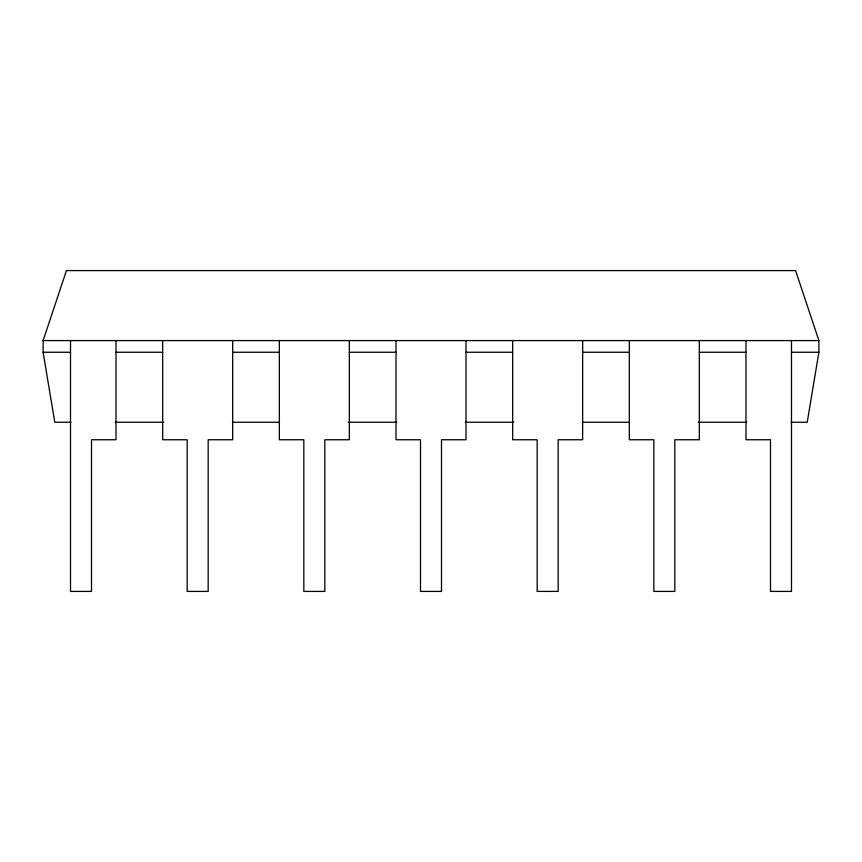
<?xml version="1.0" encoding="UTF-8"?>
<svg xmlns="http://www.w3.org/2000/svg" width="862" height="862" viewBox="0 0 862 862"><rect width="100%" height="100%" fill="white"/><g stroke="black" fill="none" stroke-linecap="round" stroke-linejoin="round"><path stroke-width="1.29" d="M70.921 422.251L54.769 422.251L43.1 352.256L43.1 340.587L66.428 270.593L795.572 270.593L818.9 340.587L818.9 352.256L807.231 422.251L791.079 422.251M43.1 340.587L818.9 340.587M43.1 352.256L70.512 352.256M116.014 352.256L162.681 352.256M232.675 352.256L279.342 352.256M349.336 352.256L396.003 352.256M465.997 352.256L512.664 352.256M582.658 352.256L629.325 352.256M699.319 352.256L745.986 352.256M791.488 352.256L818.9 352.256M115.336 422.251L163.802 422.251M232.449 422.251L279.568 422.251M348.216 422.251L396.671 422.251M465.329 422.251L513.784 422.251M582.432 422.251L629.551 422.251M698.198 422.251L746.664 422.251M791.488 340.587L791.488 591.407L770.488 591.407L770.488 439.749L745.986 439.749L745.986 340.587M699.319 340.587L699.319 439.749L674.827 439.749L674.827 591.407L653.827 591.407L653.827 439.749L629.325 439.749L629.325 340.587M582.658 340.587L582.658 439.749L558.167 439.749L558.167 591.407L537.166 591.407L537.166 439.749L512.664 439.749L512.664 340.587M465.997 340.587L465.997 439.749L441.495 439.749L441.495 591.407L420.505 591.407L420.505 439.749L396.003 439.749L396.003 340.587M349.336 340.587L349.336 439.749L324.834 439.749L324.834 591.407L303.833 591.407L303.833 439.749L279.342 439.749L279.342 340.587M232.675 340.587L232.675 439.749L208.173 439.749L208.173 591.407L187.173 591.407L187.173 439.749L162.681 439.749L162.681 340.587M116.014 340.587L116.014 439.749L91.512 439.749L91.512 591.407L70.512 591.407L70.512 340.587"/></g></svg>
